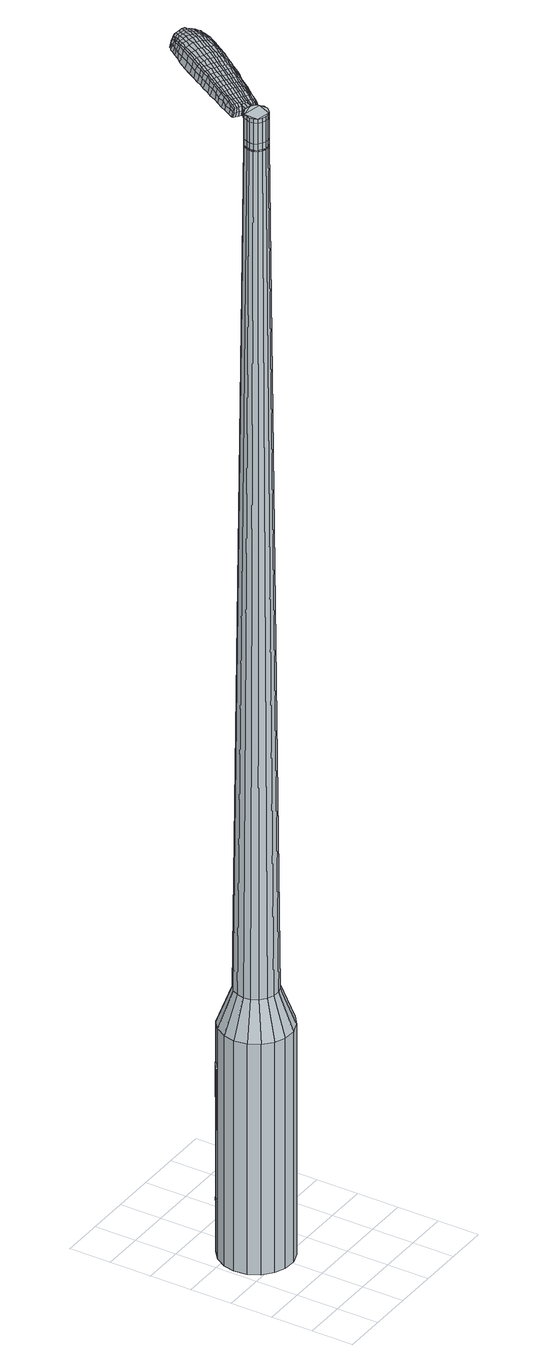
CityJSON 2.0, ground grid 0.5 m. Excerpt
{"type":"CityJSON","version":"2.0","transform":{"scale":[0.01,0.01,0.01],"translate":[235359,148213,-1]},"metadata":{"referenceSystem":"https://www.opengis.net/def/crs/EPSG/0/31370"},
"CityObjects":{
"object1":{"type":"GenericCityObject","attributes":{"cluster":188,"mean_distance_to_centroid":0.304,"new_centroid_x":235359.48,"new_centroid_y":148214.27,"mean_distance_to_camera":13.76,"H1":10.64,"H2":10.79,"Z_final":113.69,"cluster2":-1,"proj_x":235364.83,"proj_y":148217.61,"id_line":62891,"bearing_l":148.02,"distance":6.31,"orientation":"right","G_obj":58.02},"geometry":[{"type":"MultiSurface","lod":"2","boundaries":[[[0,1,2,3]],[[1,4,5,2]],[[4,6,7,5]],[[6,8,9,7]],[[8,10,11,9]],[[10,12,13,11]],[[12,14,15,13]],[[14,16,17,15]],[[16,18,19,17]],[[18,20,21,19]],[[20,22,23,21]],[[22,24,25,23]],[[24,26,27,25]],[[26,28,29,27]],[[28,30,31,29]],[[30,32,33,31]],[[32,34,35,33]],[[34,0,3,35]],[[36,37,38,39]],[[38,40,41,42]],[[41,43,42]],[[42,44,45,46]],[[45,47,46]],[[46,48,49,50]],[[49,51,50]],[[42,46,50,38]],[[50,52,39,38]],[[53,36,39]],[[2,5,7,35]],[[7,9,11,15]],[[11,13,15]],[[15,17,19,23]],[[19,21,23]],[[23,25,27,31]],[[27,29,31]],[[15,23,31,7]],[[31,33,35,7]],[[3,2,35]],[[1,0,54,55]],[[0,34,56,54]],[[34,32,57,56]],[[32,30,58,57]],[[30,28,59,58]],[[28,26,60,59]],[[26,24,61,60]],[[24,22,62,61]],[[22,20,63,62]],[[20,18,64,63]],[[18,16,65,64]],[[16,14,66,65]],[[14,12,67,66]],[[12,10,68,67]],[[10,8,69,68]],[[8,6,70,69]],[[6,4,71,70]],[[4,1,55,71]],[[55,54,72,73]],[[54,56,74,72]],[[56,57,75,74]],[[57,58,76,75]],[[58,59,77,76]],[[59,60,78,77]],[[60,61,79,78]],[[61,62,80,79]],[[62,63,81,80]],[[63,64,82,81]],[[64,65,83,82]],[[65,66,84,83]],[[66,67,85,84]],[[67,68,86,85]],[[68,69,87,86]],[[69,70,88,87]],[[70,71,89,88]],[[71,55,73,89]],[[90,91,92,93]],[[74,94,91,90]],[[95,96,94,74]],[[76,97,96,95]],[[98,99,97,76]],[[78,100,99,98]],[[79,101,100,78]],[[102,103,101,79]],[[104,105,103,102]],[[82,106,105,104]],[[107,108,106,82]],[[109,110,108,107]],[[111,112,110,109]],[[113,114,112,111]],[[115,116,114,113]],[[117,118,116,115]],[[119,120,118,117]],[[93,92,120,119]],[[121,122,123,124]],[[125,121,124,126]],[[127,125,126,128]],[[129,127,128,130]],[[131,129,130,132]],[[133,131,132,134]],[[135,133,134,136]],[[137,135,136,138]],[[139,137,138,140]],[[141,139,140,142]],[[143,141,142,144]],[[145,143,144,146]],[[147,145,146,148]],[[149,147,148,150]],[[151,149,150,152]],[[153,151,152,154]],[[73,72,90,93]],[[72,74,90]],[[75,95,74]],[[75,76,95]],[[77,98,76]],[[77,78,98]],[[80,102,79]],[[80,81,104,102]],[[81,82,104]],[[83,107,82]],[[83,84,109,107]],[[84,85,111,109]],[[85,86,113,111]],[[86,87,115,113]],[[87,88,117,115]],[[88,89,119,117]],[[89,73,93,119]],[[155,156,92,91]],[[156,157,120,92]],[[157,158,118,120]],[[158,159,116,118]],[[159,160,114,116]],[[160,161,112,114]],[[161,162,110,112]],[[162,163,108,110]],[[163,106,108]],[[164,105,106]],[[164,165,103,105]],[[165,101,103]],[[166,99,100]],[[166,97,99]],[[167,96,97]],[[167,94,96]],[[155,91,94]],[[39,52,153,168]],[[156,155,169,154]],[[53,39,168,122]],[[155,94,123,169]],[[36,53,122,121]],[[94,167,124,123]],[[37,36,121,125]],[[167,97,126,124]],[[38,37,125,127]],[[97,166,128,126]],[[40,38,127,129]],[[166,100,130,128]],[[41,40,129,131]],[[100,101,132,130]],[[43,41,131,133]],[[101,165,134,132]],[[42,43,133,135]],[[165,164,136,134]],[[44,42,135,137]],[[164,106,138,136]],[[45,44,137,139]],[[106,163,140,138]],[[47,45,139,141]],[[163,162,142,140]],[[46,47,141,143]],[[162,161,144,142]],[[48,46,143,145]],[[161,160,146,144]],[[49,48,145,147]],[[160,159,148,146]],[[51,49,147,149]],[[159,158,150,148]],[[50,51,149,151]],[[158,157,152,150]],[[52,50,151,153]],[[157,156,154,152]],[[153,154,170,171]],[[154,169,172,170]],[[169,123,173,172]],[[123,122,174,173]],[[122,168,175,174]],[[168,153,171,175]],[[176,177,178,179]],[[180,176,179,181]],[[176,180,182,183]],[[177,176,183,184]],[[185,186,187,188]],[[189,185,188,190]],[[185,189,191,192]],[[186,185,192,193]],[[194,195,196,197]],[[198,194,197,199]],[[194,198,200,201]],[[195,194,201,202]],[[203,204,205,206]],[[207,203,206,208]],[[203,207,209,210]],[[204,203,210,211]],[[212,213,214,215]],[[216,212,215,217]],[[212,216,218,219]],[[213,212,219,220]],[[221,222,223,224]],[[225,221,224,226]],[[221,225,227,228]],[[222,221,228,229]],[[230,231,232,233]],[[222,230,233,223]],[[230,222,229,234]],[[231,230,234,235]],[[236,237,238,239]],[[231,236,239,232]],[[236,231,235,240]],[[237,236,240,241]],[[242,180,181,243]],[[237,242,243,238]],[[242,237,241,244]],[[180,242,244,182]],[[245,246,247,248]],[[249,245,248,250]],[[245,249,251,252]],[[246,245,252,253]],[[254,255,256,257]],[[246,254,257,247]],[[254,246,253,258]],[[255,254,258,259]],[[260,261,262,263]],[[255,260,263,256]],[[260,255,259,264]],[[261,260,264,265]],[[266,267,268,269]],[[261,266,269,262]],[[266,261,265,270]],[[267,266,270,271]],[[272,177,184,273]],[[267,272,273,268]],[[272,267,271,274]],[[177,272,274,178]],[[275,276,277,278]],[[279,275,278,280]],[[275,279,281,282]],[[276,275,282,283]],[[284,285,286,287]],[[276,284,287,277]],[[284,276,283,288]],[[285,284,288,289]],[[290,291,292,293]],[[285,290,293,286]],[[290,285,289,294]],[[291,290,294,295]],[[296,189,190,297]],[[291,296,297,292]],[[296,291,295,298]],[[189,296,298,191]],[[299,300,301,302]],[[303,299,302,304]],[[299,303,305,306]],[[300,299,306,307]],[[308,309,310,311]],[[300,308,311,301]],[[308,300,307,312]],[[309,308,312,313]],[[314,315,316,317]],[[309,314,317,310]],[[314,309,313,318]],[[315,314,318,319]],[[320,321,322,323]],[[315,320,323,316]],[[320,315,319,324]],[[321,320,324,325]],[[326,186,193,327]],[[321,326,327,322]],[[326,321,325,328]],[[186,326,328,187]],[[329,215,214,330]],[[331,329,330,332]],[[329,331,333,334]],[[215,329,334,217]],[[335,331,332,336]],[[337,335,336,338]],[[335,337,339,340]],[[331,335,340,333]],[[341,337,338,342]],[[343,341,342,344]],[[341,343,345,346]],[[337,341,346,339]],[[347,343,344,348]],[[349,347,348,350]],[[347,349,351,352]],[[343,347,352,345]],[[353,349,350,354]],[[204,353,354,205]],[[353,204,211,355]],[[349,353,355,351]],[[356,357,202,201]],[[358,356,201,200]],[[356,358,359,360]],[[357,356,360,361]],[[362,363,361,360]],[[364,362,360,359]],[[362,364,365,366]],[[363,362,366,367]],[[368,369,367,366]],[[370,368,366,365]],[[368,370,371,372]],[[369,368,372,373]],[[374,375,373,372]],[[376,374,372,371]],[[374,376,209,207]],[[375,374,207,208]],[[377,378,379,380]],[[279,377,380,281]],[[377,279,280,381]],[[378,377,381,382]],[[383,198,199,384]],[[378,383,384,379]],[[383,378,382,385]],[[198,383,385,200]],[[386,387,388,389]],[[225,386,389,227]],[[386,225,226,390]],[[387,386,390,391]],[[392,393,394,395]],[[387,392,395,388]],[[392,387,391,396]],[[393,392,396,397]],[[398,195,202,399]],[[393,398,399,394]],[[398,393,397,400]],[[195,398,400,196]],[[401,402,403,404]],[[183,401,404,184]],[[401,183,182,405]],[[402,401,405,406]],[[407,408,409,410]],[[402,407,410,403]],[[407,402,406,411]],[[408,407,411,412]],[[413,206,205,414]],[[408,413,414,409]],[[413,408,412,415]],[[206,413,415,208]],[[416,417,418,419]],[[188,416,419,190]],[[416,188,187,420]],[[417,416,420,421]],[[422,210,209,423]],[[417,422,423,418]],[[422,417,421,424]],[[210,422,424,211]],[[425,426,427,428]],[[303,425,428,305]],[[425,303,304,429]],[[426,425,429,430]],[[431,216,217,432]],[[426,431,432,427]],[[431,426,430,433]],[[216,431,433,218]],[[434,435,436,437]],[[249,434,437,251]],[[434,249,250,438]],[[435,434,438,439]],[[440,441,442,443]],[[435,440,443,436]],[[440,435,439,444]],[[441,440,444,445]],[[446,213,220,447]],[[441,446,447,442]],[[446,441,445,448]],[[213,446,448,214]],[[449,450,439,438]],[[248,449,438,250]],[[449,248,247,451]],[[450,449,451,452]],[[453,454,445,444]],[[450,453,444,439]],[[453,450,452,455]],[[454,453,455,456]],[[457,330,214,448]],[[454,457,448,445]],[[457,454,456,458]],[[330,457,458,332]],[[459,460,461,462]],[[306,459,462,307]],[[459,306,305,428]],[[460,459,428,427]],[[463,334,333,464]],[[460,463,464,461]],[[463,460,427,432]],[[334,463,432,217]],[[465,466,452,451]],[[257,465,451,247]],[[465,257,256,467]],[[466,465,467,468]],[[469,470,456,455]],[[466,469,455,452]],[[469,466,468,471]],[[470,469,471,472]],[[473,336,332,458]],[[470,473,458,456]],[[473,470,472,474]],[[336,473,474,338]],[[475,476,477,478]],[[312,475,478,313]],[[475,312,307,462]],[[476,475,462,461]],[[479,340,339,480]],[[476,479,480,477]],[[479,476,461,464]],[[340,479,464,333]],[[481,482,468,467]],[[263,481,467,256]],[[481,263,262,483]],[[482,481,483,484]],[[485,486,472,471]],[[482,485,471,468]],[[485,482,484,487]],[[486,485,487,488]],[[489,342,338,474]],[[486,489,474,472]],[[489,486,488,490]],[[342,489,490,344]],[[491,492,493,494]],[[318,491,494,319]],[[491,318,313,478]],[[492,491,478,477]],[[495,346,345,496]],[[492,495,496,493]],[[495,492,477,480]],[[346,495,480,339]],[[497,498,484,483]],[[269,497,483,262]],[[497,269,268,499]],[[498,497,499,500]],[[501,502,488,487]],[[498,501,487,484]],[[501,498,500,503]],[[502,501,503,504]],[[505,348,344,490]],[[502,505,490,488]],[[505,502,504,506]],[[348,505,506,350]],[[507,508,509,510]],[[324,507,510,325]],[[507,324,319,494]],[[508,507,494,493]],[[511,352,351,512]],[[508,511,512,509]],[[511,508,493,496]],[[352,511,496,345]],[[513,514,500,499]],[[273,513,499,268]],[[513,273,184,404]],[[514,513,404,403]],[[515,516,504,503]],[[514,515,503,500]],[[515,514,403,410]],[[516,515,410,409]],[[517,354,350,506]],[[516,517,506,504]],[[517,516,409,414]],[[354,517,414,205]],[[518,519,421,420]],[[328,518,420,187]],[[518,328,325,510]],[[519,518,510,509]],[[520,355,211,424]],[[519,520,424,421]],[[520,519,509,512]],[[355,520,512,351]],[[521,522,382,381]],[[278,521,381,280]],[[521,278,277,523]],[[522,521,523,524]],[[525,358,200,385]],[[522,525,385,382]],[[525,522,524,526]],[[358,525,526,359]],[[527,528,529,530]],[[228,527,530,229]],[[527,228,227,389]],[[528,527,389,388]],[[531,532,533,534]],[[528,531,534,529]],[[531,528,388,395]],[[532,531,395,394]],[[535,357,361,536]],[[532,535,536,533]],[[535,532,394,399]],[[357,535,399,202]],[[537,538,524,523]],[[287,537,523,277]],[[537,287,286,539]],[[538,537,539,540]],[[541,364,359,526]],[[538,541,526,524]],[[541,538,540,542]],[[364,541,542,365]],[[543,544,545,546]],[[234,543,546,235]],[[543,234,229,530]],[[544,543,530,529]],[[547,548,549,550]],[[544,547,550,545]],[[547,544,529,534]],[[548,547,534,533]],[[551,363,367,552]],[[548,551,552,549]],[[551,548,533,536]],[[363,551,536,361]],[[553,554,540,539]],[[293,553,539,286]],[[553,293,292,555]],[[554,553,555,556]],[[557,370,365,542]],[[554,557,542,540]],[[557,554,556,558]],[[370,557,558,371]],[[559,560,561,562]],[[240,559,562,241]],[[559,240,235,546]],[[560,559,546,545]],[[563,564,565,566]],[[560,563,566,561]],[[563,560,545,550]],[[564,563,550,549]],[[567,369,373,568]],[[564,567,568,565]],[[567,564,549,552]],[[369,567,552,367]],[[569,570,556,555]],[[297,569,555,292]],[[569,297,190,419]],[[570,569,419,418]],[[571,376,371,558]],[[570,571,558,556]],[[571,570,418,423]],[[376,571,423,209]],[[572,573,406,405]],[[244,572,405,182]],[[572,244,241,562]],[[573,572,562,561]],[[574,575,412,411]],[[573,574,411,406]],[[574,573,561,566]],[[575,574,566,565]],[[576,375,208,415]],[[575,576,415,412]],[[576,575,565,568]],[[375,576,568,373]],[[577,578,579,580]],[[580,579,581,582]],[[583,581,579,584]],[[584,579,578,585]],[[586,587,588,589]],[[589,588,590,591]],[[592,590,588,593]],[[593,588,587,594]],[[595,596,597,598]],[[598,597,599,600]],[[601,599,597,602]],[[602,597,596,603]],[[604,605,606,607]],[[607,606,608,609]],[[610,608,606,611]],[[611,606,605,612]],[[613,614,615,616]],[[616,615,617,618]],[[619,617,615,620]],[[620,615,614,621]],[[622,623,624,625]],[[625,624,626,627]],[[628,626,624,629]],[[629,624,623,630]],[[631,632,633,634]],[[634,633,623,622]],[[630,623,633,635]],[[635,633,632,636]],[[637,638,639,640]],[[640,639,632,631]],[[636,632,639,641]],[[641,639,638,642]],[[582,581,643,644]],[[644,643,638,637]],[[642,638,643,645]],[[645,643,581,583]],[[646,647,648,649]],[[649,648,650,651]],[[652,650,648,653]],[[653,648,647,654]],[[655,656,657,658]],[[658,657,647,646]],[[654,647,657,659]],[[659,657,656,660]],[[661,662,663,664]],[[664,663,656,655]],[[660,656,663,665]],[[665,663,662,666]],[[667,668,669,670]],[[670,669,662,661]],[[666,662,669,671]],[[671,669,668,672]],[[585,578,673,674]],[[674,673,668,667]],[[672,668,673,675]],[[675,673,578,577]],[[676,677,678,679]],[[679,678,680,681]],[[682,680,678,683]],[[683,678,677,684]],[[685,686,687,688]],[[688,687,677,676]],[[684,677,687,689]],[[689,687,686,690]],[[691,692,693,694]],[[694,693,686,685]],[[690,686,693,695]],[[695,693,692,696]],[[591,590,697,698]],[[698,697,692,691]],[[696,692,697,699]],[[699,697,590,592]],[[700,701,702,703]],[[703,702,704,705]],[[706,704,702,707]],[[707,702,701,708]],[[709,710,711,712]],[[712,711,701,700]],[[708,701,711,713]],[[713,711,710,714]],[[715,716,717,718]],[[718,717,710,709]],[[714,710,717,719]],[[719,717,716,720]],[[721,722,723,724]],[[724,723,716,715]],[[720,716,723,725]],[[725,723,722,726]],[[594,587,727,728]],[[728,727,722,721]],[[726,722,727,729]],[[729,727,587,586]],[[613,616,730,731]],[[731,730,732,733]],[[734,732,730,735]],[[735,730,616,618]],[[733,732,736,737]],[[737,736,738,739]],[[740,738,736,741]],[[741,736,732,734]],[[739,738,742,743]],[[743,742,744,745]],[[746,744,742,747]],[[747,742,738,740]],[[745,744,748,749]],[[749,748,750,751]],[[752,750,748,753]],[[753,748,744,746]],[[751,750,754,755]],[[755,754,605,604]],[[612,605,754,756]],[[756,754,750,752]],[[603,757,758,602]],[[602,758,759,601]],[[760,759,758,761]],[[761,758,757,762]],[[762,763,764,761]],[[761,764,765,760]],[[766,765,764,767]],[[767,764,763,768]],[[768,769,770,767]],[[767,770,771,766]],[[772,771,770,773]],[[773,770,769,774]],[[774,775,776,773]],[[773,776,777,772]],[[610,777,776,608]],[[608,776,775,609]],[[778,779,780,781]],[[781,780,680,682]],[[681,680,780,782]],[[782,780,779,783]],[[600,599,784,785]],[[785,784,779,778]],[[783,779,784,786]],[[786,784,599,601]],[[787,788,789,790]],[[790,789,626,628]],[[627,626,789,791]],[[791,789,788,792]],[[793,794,795,796]],[[796,795,788,787]],[[792,788,795,797]],[[797,795,794,798]],[[603,596,799,800]],[[800,799,794,793]],[[798,794,799,801]],[[801,799,596,595]],[[802,803,804,805]],[[805,804,584,585]],[[583,584,804,806]],[[806,804,803,807]],[[808,809,810,811]],[[811,810,803,802]],[[807,803,810,812]],[[812,810,809,813]],[[604,607,814,815]],[[815,814,809,808]],[[813,809,814,816]],[[816,814,607,609]],[[817,818,819,820]],[[820,819,589,591]],[[586,589,819,821]],[[821,819,818,822]],[[610,611,823,824]],[[824,823,818,817]],[[822,818,823,825]],[[825,823,611,612]],[[826,827,828,829]],[[829,828,704,706]],[[705,704,828,830]],[[830,828,827,831]],[[618,617,832,833]],[[833,832,827,826]],[[831,827,832,834]],[[834,832,617,619]],[[835,836,650,652]],[[651,650,836,837]],[[838,839,840,841]],[[841,840,836,835]],[[837,836,840,842]],[[842,840,839,843]],[[621,614,844,845]],[[845,844,839,838]],[[843,839,844,846]],[[846,844,614,613]],[[847,848,837]],[[837,848,649,651]],[[646,649,848,849]],[[849,848,847,850]],[[843,851,852,842]],[[842,852,847,837]],[[850,847,852,853]],[[853,852,851,854]],[[613,731,855,846]],[[846,855,851,843]],[[854,851,855,856]],[[856,855,731,733]],[[857,858,859,860]],[[860,859,707,708]],[[706,707,859,829]],[[829,859,858,826]],[[734,735,861,862]],[[862,861,858,857]],[[826,858,861,833]],[[833,861,735,618]],[[850,863,864,849]],[[849,864,658,646]],[[655,658,864,865]],[[865,864,863,866]],[[854,867,868,853]],[[853,868,863,850]],[[866,863,868,869]],[[869,868,867,870]],[[733,737,871,856]],[[856,871,867,854]],[[870,867,871,872]],[[872,871,737,739]],[[873,874,875,876]],[[876,875,713,714]],[[708,713,875,860]],[[860,875,874,857]],[[740,741,877,878]],[[878,877,874,873]],[[857,874,877,862]],[[862,877,741,734]],[[866,879,880,865]],[[865,880,664,655]],[[661,664,880,881]],[[881,880,879,882]],[[870,883,884,869]],[[869,884,879,866]],[[882,879,884,885]],[[885,884,883,886]],[[739,743,887,872]],[[872,887,883,870]],[[886,883,887,888]],[[888,887,743,745]],[[889,890,891,892]],[[892,891,719,720]],[[714,719,891,876]],[[876,891,890,873]],[[746,747,893,894]],[[894,893,890,889]],[[873,890,893,878]],[[878,893,747,740]],[[882,895,896,881]],[[881,896,670,661]],[[667,670,896,897]],[[897,896,895,898]],[[886,899,900,885]],[[885,900,895,882]],[[898,895,900,901]],[[901,900,899,902]],[[745,749,903,888]],[[888,903,899,886]],[[902,899,903,904]],[[904,903,749,751]],[[905,906,907,908]],[[908,907,725,726]],[[720,725,907,892]],[[892,907,906,889]],[[752,753,909,910]],[[910,909,906,905]],[[889,906,909,894]],[[894,909,753,746]],[[898,911,912,897]],[[897,912,674,667]],[[585,674,912,805]],[[805,912,911,802]],[[902,913,914,901]],[[901,914,911,898]],[[802,911,914,811]],[[811,914,913,808]],[[751,755,915,904]],[[904,915,913,902]],[[808,913,915,815]],[[815,915,755,604]],[[822,916,917,821]],[[821,917,729,586]],[[726,729,917,908]],[[908,917,916,905]],[[612,756,918,825]],[[825,918,916,822]],[[905,916,918,910]],[[910,918,756,752]],[[783,919,920,782]],[[782,920,679,681]],[[676,679,920,921]],[[921,920,919,922]],[[601,759,923,786]],[[786,923,919,783]],[[922,919,923,924]],[[924,923,759,760]],[[925,926,927,928]],[[928,927,629,630]],[[628,629,927,790]],[[790,927,926,787]],[[929,930,931,932]],[[932,931,926,925]],[[787,926,931,796]],[[796,931,930,793]],[[762,757,933,934]],[[934,933,930,929]],[[793,930,933,800]],[[800,933,757,603]],[[922,935,936,921]],[[921,936,688,676]],[[685,688,936,937]],[[937,936,935,938]],[[760,765,939,924]],[[924,939,935,922]],[[938,935,939,940]],[[940,939,765,766]],[[941,942,943,944]],[[944,943,635,636]],[[630,635,943,928]],[[928,943,942,925]],[[945,946,947,948]],[[948,947,942,941]],[[925,942,947,932]],[[932,947,946,929]],[[768,763,949,950]],[[950,949,946,945]],[[929,946,949,934]],[[934,949,763,762]],[[938,951,952,937]],[[937,952,694,685]],[[691,694,952,953]],[[953,952,951,954]],[[766,771,955,940]],[[940,955,951,938]],[[954,951,955,956]],[[956,955,771,772]],[[957,958,959,960]],[[960,959,641,642]],[[636,641,959,944]],[[944,959,958,941]],[[961,962,963,964]],[[964,963,958,957]],[[941,958,963,948]],[[948,963,962,945]],[[774,769,965,966]],[[966,965,962,961]],[[945,962,965,950]],[[950,965,769,768]],[[954,967,968,953]],[[953,968,698,691]],[[591,698,968,820]],[[820,968,967,817]],[[772,777,969,956]],[[956,969,967,954]],[[817,967,969,824]],[[824,969,777,610]],[[807,970,971,806]],[[806,971,645,583]],[[642,645,971,960]],[[960,971,970,957]],[[813,972,973,812]],[[812,973,970,807]],[[957,970,973,964]],[[964,973,972,961]],[[609,775,974,816]],[[816,974,972,813]],[[961,972,974,966]],[[966,974,775,774]],[[577,580,179,178]],[[580,582,181,179]],[[592,593,192,191]],[[593,594,193,192]],[[595,598,197,196]],[[598,600,199,197]],[[619,620,219,218]],[[620,621,220,219]],[[622,625,224,223]],[[625,627,226,224]],[[631,634,233,232]],[[634,622,223,233]],[[637,640,239,238]],[[640,631,232,239]],[[582,644,243,181]],[[644,637,238,243]],[[652,653,252,251]],[[653,654,253,252]],[[654,659,258,253]],[[659,660,259,258]],[[660,665,264,259]],[[665,666,265,264]],[[666,671,270,265]],[[671,672,271,270]],[[672,675,274,271]],[[675,577,178,274]],[[682,683,282,281]],[[683,684,283,282]],[[684,689,288,283]],[[689,690,289,288]],[[690,695,294,289]],[[695,696,295,294]],[[696,699,298,295]],[[699,592,191,298]],[[700,703,302,301]],[[703,705,304,302]],[[709,712,311,310]],[[712,700,301,311]],[[715,718,317,316]],[[718,709,310,317]],[[721,724,323,322]],[[724,715,316,323]],[[594,728,327,193]],[[728,721,322,327]],[[778,781,380,379]],[[781,682,281,380]],[[600,785,384,199]],[[785,778,379,384]],[[627,791,390,226]],[[791,792,391,390]],[[792,797,396,391]],[[797,798,397,396]],[[798,801,400,397]],[[801,595,196,400]],[[705,830,429,304]],[[830,831,430,429]],[[831,834,433,430]],[[834,619,218,433]],[[835,437,436]],[[835,652,251,437]],[[838,841,443,442]],[[841,835,436,443]],[[621,845,447,220]],[[845,838,442,447]],[[975,976,977,978]],[[979,980,978,977]],[[981,982,983,984]],[[985,986,987,988]],[[976,989,990,977]],[[991,979,977,990]],[[992,981,984,993]],[[994,995,986,985]],[[989,996,997,990]],[[997,998,991,990]],[[999,992,993,1000]],[[1001,995,994,1002]],[[996,1003,1004,997]],[[1004,1005,998,997]],[[1006,999,1000,1007]],[[1008,1001,1002,1009]],[[1010,1011,1012,1013]],[[1014,1015,1011,1010]],[[1014,1016,1017,1015]],[[1016,1018,1019,1017]],[[1020,1021,1022,1023]],[[1024,1025,1021,1020]],[[1026,1027,1025,1024]],[[1028,1029,1027,1026]],[[1023,1012,1011,1020]],[[1020,1011,1015,1024]],[[1015,1017,1026,1024]],[[1017,1019,1028,1026]],[[984,983,980,979]],[[993,984,979,991]],[[998,1000,993,991]],[[1005,1007,1000,998]],[[985,988,982,981]],[[994,985,981,992]],[[1002,994,992,999]],[[1009,1002,999,1006]],[[986,1010,1013,987]],[[995,1014,1010,986]],[[1016,1014,995,1001]],[[1018,1016,1001,1008]],[[1030,1031,1032,1033]],[[1032,1034,1035,1036]],[[1032,1036,1037,1038]],[[1032,1038,1033]],[[1039,1030,1033,1040]],[[1041,1040,1033,1042]],[[1043,1042,1033]],[[1044,1032,1031,1045]],[[1046,1044,1045,1047]],[[1048,1046,1047,1049]],[[1050,1048,1049,1051]],[[1052,1050,1051,1053]],[[1053,1054,1055,1056]],[[1053,1056,1057,1058]],[[1053,1058,1059,1060]],[[1059,1061,1062,1063]],[[1059,1063,1064,1065]],[[1059,1065,1060]],[[1053,1060,1052]],[[1066,1067,1031,1030]],[[1068,1069,1034,1032]],[[1070,1071,1043,1033]],[[1067,1072,1045,1031]],[[1073,1068,1032,1044]],[[1072,1074,1047,1045]],[[1075,1073,1044,1046]],[[1074,1076,1049,1047]],[[1077,1075,1046,1048]],[[1076,1078,1051,1049]],[[1079,1077,1048,1050]],[[1078,1080,1053,1051]],[[1081,1079,1050,1052]],[[1080,1082,1054,1053]],[[1083,1084,1061,1059]],[[1085,1081,1052,1060]],[[1055,1054,1082,1086]],[[1056,1055,1086,1087]],[[1057,1056,1087,1088]],[[1058,1057,1088,1089]],[[1059,1058,1089,1083]],[[1090,1066,1030,1039]],[[1091,1090,1039,1040]],[[1092,1091,1040,1041]],[[1093,1092,1041,1042]],[[1071,1093,1042,1043]],[[1035,1034,1069,1094]],[[1062,1061,1084,1095]],[[1036,1035,1094,1096]],[[1037,1036,1096,1097]],[[1038,1037,1097,1098]],[[1033,1038,1098,1070]],[[1063,1062,1095,1099]],[[1064,1063,1099,1100]],[[1065,1064,1100,1101]],[[1060,1065,1101,1085]]]}]}
},
"vertices":[
[69,165,384],[80,155,384],[80,155,96],[69,165,96],[87,142,384],[87,142,96],[89,128,384],[89,128,96],[86,113,384],[86,113,96],[79,101,384],[79,101,96],[67,92,384],[67,92,96],[53,87,384],[53,87,96],[38,88,384],[38,88,96],[25,93,384],[25,93,96],[14,103,384],[14,103,96],[7,116,384],[7,116,96],[5,131,384],[5,131,96],[8,145,384],[8,145,96],[16,158,384],[16,158,96],[27,167,384],[27,167,96],[41,171,384],[41,171,96],[56,171,384],[56,171,96],[45,143,1524],[41,141,1524],[37,138,1524],[54,141,1524],[35,134,1524],[34,130,1524],[36,121,1524],[34,125,1524],[40,118,1524],[44,116,1524],[53,117,1524],[49,116,1524],[57,120,1524],[60,124,1524],[60,133,1524],[61,129,1524],[58,138,1524],[50,142,1524],[60,151,429],[67,145,429],[52,154,429],[44,154,429],[35,152,429],[28,146,429],[24,139,429],[22,130,429],[23,122,429],[27,114,429],[34,108,429],[42,105,429],[51,104,429],[59,107,429],[66,112,429],[70,120,429],[72,128,429],[71,137,429],[54,141,1483],[58,138,1483],[50,142,1483],[45,143,1483],[41,141,1483],[37,138,1483],[35,134,1483],[34,130,1483],[34,125,1483],[36,121,1483],[40,118,1483],[44,116,1483],[49,116,1483],[53,117,1483],[57,120,1483],[60,124,1483],[61,129,1483],[60,133,1483],[54,140,1483],[54,140,1485],[57,137,1485],[57,137,1483],[50,142,1485],[45,142,1483],[45,142,1485],[41,141,1485],[38,138,1483],[38,138,1485],[35,134,1485],[34,130,1485],[35,125,1483],[35,125,1485],[37,121,1483],[37,121,1485],[40,118,1485],[44,117,1483],[44,117,1485],[49,117,1483],[49,117,1485],[53,118,1483],[53,118,1485],[57,121,1483],[57,121,1485],[59,125,1483],[59,125,1485],[60,129,1483],[60,129,1485],[59,133,1483],[59,133,1485],[45,143,1519],[50,142,1519],[50,142,1493],[45,143,1493],[41,141,1519],[41,141,1493],[37,138,1519],[37,138,1493],[35,134,1519],[35,134,1493],[34,130,1519],[34,130,1493],[34,125,1519],[34,125,1493],[36,121,1519],[36,121,1493],[40,118,1519],[40,118,1493],[44,116,1519],[44,116,1493],[49,116,1519],[49,116,1493],[53,117,1519],[53,117,1493],[57,120,1519],[57,120,1493],[60,124,1519],[60,124,1493],[61,129,1519],[61,129,1493],[60,133,1519],[60,133,1493],[58,138,1519],[58,138,1493],[54,141,1485],[58,138,1485],[60,133,1485],[61,129,1485],[60,124,1485],[57,120,1485],[53,117,1485],[49,116,1485],[44,116,1485],[36,121,1485],[34,125,1485],[37,138,1485],[45,143,1485],[54,141,1519],[54,141,1493],[67,155,1513],[67,155,1518],[64,157,1513],[61,158,1513],[61,158,1518],[64,157,1518],[120,209,1519],[116,203,1518],[118,204,1509],[122,209,1510],[125,216,1519],[127,217,1510],[123,216,1526],[118,209,1525],[114,203,1525],[87,230,1519],[84,223,1518],[85,222,1525],[88,228,1525],[92,237,1519],[93,236,1526],[91,239,1510],[87,232,1510],[83,225,1509],[141,283,1519],[144,281,1519],[145,281,1513],[142,283,1513],[137,284,1519],[137,285,1513],[136,282,1524],[140,281,1524],[143,279,1524],[102,220,1530],[98,213,1529],[101,212,1529],[105,218,1530],[107,228,1531],[110,226,1531],[103,229,1530],[99,222,1530],[95,215,1529],[59,151,1512],[62,150,1512],[62,151,1517],[60,152,1517],[57,153,1512],[58,154,1517],[57,154,1506],[60,152,1506],[62,150,1506],[150,260,1519],[149,257,1519],[150,257,1512],[152,260,1512],[151,262,1518],[152,262,1512],[150,262,1522],[149,260,1523],[147,257,1524],[147,253,1519],[144,248,1519],[146,248,1512],[148,253,1512],[145,253,1524],[143,248,1525],[141,242,1519],[137,236,1519],[139,236,1511],[143,243,1511],[140,243,1526],[136,236,1526],[131,226,1519],[133,226,1510],[129,226,1526],[77,149,1513],[82,155,1513],[80,155,1518],[76,149,1517],[74,144,1512],[74,146,1516],[75,145,1506],[79,149,1507],[83,155,1507],[86,161,1514],[90,167,1515],[89,167,1520],[85,161,1519],[88,161,1507],[92,167,1507],[95,173,1515],[99,179,1516],[97,179,1522],[93,173,1521],[97,173,1508],[101,180,1508],[103,185,1517],[108,191,1517],[106,191,1524],[102,185,1523],[105,186,1508],[110,192,1509],[112,197,1518],[110,197,1524],[114,198,1509],[120,280,1519],[118,277,1519],[119,276,1524],[121,279,1523],[122,281,1518],[122,280,1522],[121,283,1512],[120,281,1512],[117,279,1512],[115,273,1519],[112,269,1519],[113,267,1525],[116,272,1524],[115,275,1512],[111,270,1512],[108,264,1519],[104,257,1519],[105,256,1526],[109,262,1526],[108,265,1511],[103,259,1511],[98,247,1519],[99,246,1526],[97,249,1510],[52,165,1513],[55,172,1513],[55,173,1507],[51,166,1507],[49,160,1512],[49,161,1506],[50,160,1516],[52,164,1517],[56,170,1518],[59,178,1514],[62,185,1515],[62,186,1507],[58,180,1507],[60,177,1519],[63,183,1520],[66,191,1515],[70,198,1516],[69,200,1508],[66,193,1508],[67,190,1521],[70,196,1522],[73,204,1517],[77,211,1517],[76,213,1509],[73,206,1508],[74,203,1523],[78,209,1524],[80,217,1518],[80,219,1509],[81,216,1524],[63,157,1519],[65,155,1519],[67,163,1520],[69,162,1520],[64,165,1520],[60,158,1519],[71,169,1522],[73,168,1522],[75,176,1523],[77,174,1523],[72,177,1523],[68,171,1521],[79,182,1524],[81,181,1524],[82,188,1525],[85,187,1525],[80,190,1525],[76,184,1524],[86,195,1526],[89,193,1526],[90,201,1527],[93,199,1527],[87,203,1527],[84,196,1526],[94,207,1528],[97,206,1528],[91,209,1528],[139,279,1527],[142,277,1527],[135,280,1526],[132,276,1527],[136,275,1528],[139,273,1528],[133,270,1529],[136,267,1529],[129,271,1528],[125,265,1530],[129,263,1530],[132,261,1530],[125,257,1531],[128,255,1531],[121,259,1530],[117,251,1531],[120,249,1531],[123,247,1531],[113,238,1531],[116,237,1531],[110,240,1531],[124,283,1518],[127,283,1519],[127,285,1513],[124,284,1513],[124,281,1523],[127,282,1523],[132,284,1519],[132,285,1513],[131,283,1524],[151,265,1518],[151,267,1518],[150,267,1523],[150,264,1523],[153,265,1513],[152,268,1513],[150,271,1519],[149,275,1519],[148,274,1524],[149,270,1523],[151,271,1513],[150,275,1513],[147,278,1519],[146,277,1524],[147,279,1513],[117,210,1528],[115,211,1528],[111,205,1528],[113,204,1527],[122,217,1528],[120,218,1529],[113,212,1529],[110,214,1530],[106,208,1529],[109,206,1528],[118,220,1529],[115,222,1530],[107,216,1530],[103,210,1529],[112,224,1531],[89,227,1528],[91,226,1529],[96,234,1529],[94,235,1528],[86,221,1527],[88,220,1528],[95,224,1529],[99,232,1530],[91,218,1528],[49,158,1512],[51,157,1512],[52,157,1517],[50,158,1517],[49,159,1506],[51,158,1506],[54,155,1512],[55,156,1517],[54,156,1506],[72,143,1512],[70,144,1512],[71,145,1506],[73,144,1506],[72,145,1517],[71,146,1517],[68,145,1512],[66,147,1512],[67,147,1506],[69,146,1506],[69,147,1517],[67,148,1517],[64,148,1512],[65,149,1506],[64,149,1517],[75,149,1519],[73,150,1519],[79,155,1520],[78,156,1520],[72,151,1519],[69,153,1519],[76,157,1520],[73,159,1520],[67,154,1519],[71,160,1520],[53,163,1519],[55,162,1519],[59,168,1520],[57,169,1520],[58,160,1519],[61,167,1520],[83,162,1521],[82,162,1521],[88,168,1522],[86,169,1522],[80,164,1521],[78,165,1521],[84,170,1522],[82,171,1523],[75,167,1522],[79,173,1523],[61,176,1521],[62,175,1521],[66,181,1522],[64,182,1522],[65,173,1521],[69,179,1522],[92,174,1523],[90,175,1523],[96,180,1524],[94,181,1524],[88,176,1523],[86,178,1524],[92,182,1525],[90,184,1525],[83,179,1524],[87,185,1525],[68,189,1523],[70,188,1523],[73,194,1524],[71,195,1524],[73,186,1524],[76,192,1525],[100,186,1525],[99,187,1525],[104,192,1526],[103,193,1526],[96,188,1526],[94,190,1526],[101,194,1527],[98,196,1527],[91,191,1526],[95,198,1527],[75,202,1525],[77,201,1525],[81,207,1526],[79,208,1526],[80,199,1526],[84,205,1527],[109,198,1527],[107,199,1527],[105,200,1527],[102,202,1528],[99,204,1528],[82,215,1527],[84,213,1527],[88,211,1528],[123,279,1525],[125,280,1525],[121,276,1526],[123,277,1526],[130,280,1526],[128,277,1527],[149,262,1525],[148,265,1525],[147,261,1526],[147,259,1525],[148,268,1525],[146,271,1526],[144,267,1527],[146,264,1526],[144,274,1526],[142,270,1527],[117,272,1526],[120,272,1527],[114,267,1527],[116,267,1528],[124,272,1528],[121,266,1529],[145,254,1526],[144,256,1527],[141,251,1528],[142,249,1527],[143,259,1527],[141,262,1528],[138,256,1529],[140,254,1528],[139,265,1528],[135,259,1530],[110,262,1528],[113,262,1529],[106,255,1528],[108,254,1529],[117,260,1529],[112,253,1530],[139,244,1528],[138,245,1528],[133,238,1529],[134,237,1528],[136,248,1529],[134,250,1530],[129,243,1530],[131,241,1530],[131,253,1530],[126,245,1531],[100,245,1529],[102,244,1529],[106,242,1530],[128,227,1528],[127,228,1529],[125,230,1530],[122,232,1530],[119,235,1531],[116,205,1509],[114,204,1518],[118,210,1518],[120,211,1509],[123,217,1519],[125,218,1510],[121,217,1525],[117,210,1525],[113,204,1525],[86,221,1525],[86,223,1518],[89,229,1518],[90,227,1525],[93,236,1519],[94,235,1525],[93,238,1510],[88,231,1509],[85,224,1509],[143,280,1513],[143,279,1519],[140,281,1519],[141,281,1513],[137,282,1519],[137,283,1513],[136,280,1524],[139,279,1524],[142,278,1524],[101,212,1528],[98,214,1528],[102,220,1529],[105,218,1529],[107,228,1529],[110,226,1529],[104,229,1529],[99,222,1529],[95,216,1528],[63,152,1516],[63,152,1512],[61,153,1512],[61,154,1516],[58,155,1512],[59,155,1516],[58,156,1506],[61,154,1506],[63,152,1506],[149,258,1512],[147,258,1519],[148,261,1518],[150,261,1512],[149,263,1518],[150,263,1512],[148,263,1522],[147,261,1523],[146,258,1523],[144,249,1512],[142,249,1519],[145,254,1519],[147,254,1512],[143,254,1524],[141,249,1525],[137,237,1511],[135,237,1519],[139,243,1519],[141,244,1511],[138,244,1525],[134,237,1526],[129,227,1519],[131,227,1510],[128,227,1526],[79,156,1518],[80,156,1513],[76,150,1513],[75,150,1517],[73,146,1512],[72,147,1515],[74,146,1506],[77,150,1506],[82,156,1507],[87,168,1520],[89,168,1514],[85,162,1514],[83,162,1519],[86,162,1507],[91,169,1507],[96,181,1522],[98,181,1516],[93,174,1515],[92,174,1521],[95,175,1508],[99,181,1508],[104,193,1523],[106,193,1517],[102,187,1516],[100,187,1522],[104,187,1508],[108,193,1508],[110,198,1517],[108,199,1524],[112,199,1509],[120,275,1523],[120,276,1519],[122,278,1518],[122,277,1523],[123,280,1518],[123,279,1522],[122,281,1512],[121,280,1512],[119,277,1512],[114,266,1525],[113,267,1519],[117,272,1519],[117,271,1524],[116,274,1512],[113,269,1512],[106,255,1526],[106,256,1519],[110,263,1519],[111,261,1525],[109,264,1511],[105,258,1511],[100,246,1519],[100,245,1526],[99,248,1510],[57,172,1507],[57,171,1513],[53,164,1513],[53,165,1506],[51,160,1512],[51,161,1506],[52,160,1515],[54,163,1517],[58,170,1518],[64,186,1507],[64,184,1514],[61,177,1514],[60,179,1507],[61,176,1519],[65,183,1520],[71,199,1508],[71,197,1516],[68,190,1515],[67,192,1508],[69,189,1521],[72,196,1522],[78,212,1508],[79,210,1517],[75,203,1516],[74,205,1508],[76,202,1522],[79,208,1523],[82,216,1517],[81,218,1509],[83,215,1524],[63,158,1518],[66,156,1518],[67,164,1519],[69,162,1519],[65,165,1519],[61,159,1518],[71,170,1520],[73,168,1520],[75,176,1521],[77,175,1521],[72,178,1521],[69,171,1520],[79,183,1523],[81,181,1523],[83,189,1524],[85,187,1524],[80,191,1524],[76,184,1523],[87,195,1525],[89,194,1525],[91,201,1526],[93,200,1526],[88,203,1526],[84,197,1525],[95,208,1527],[97,206,1527],[92,209,1527],[141,276,1526],[138,277,1526],[135,279,1525],[132,275,1526],[136,274,1526],[139,272,1526],[135,267,1528],[133,269,1528],[129,270,1527],[125,264,1528],[129,263,1529],[132,261,1529],[128,255,1530],[125,257,1530],[122,258,1529],[117,251,1530],[120,249,1530],[123,247,1530],[116,237,1530],[114,238,1530],[110,240,1530],[127,282,1513],[127,281,1518],[125,281,1518],[124,282,1512],[125,279,1523],[127,280,1523],[132,282,1519],[132,283,1513],[131,281,1523],[148,266,1523],[149,267,1518],[149,265,1518],[148,264,1523],[151,265,1512],[150,267,1512],[146,273,1523],[147,274,1519],[148,270,1519],[147,269,1523],[149,271,1513],[148,274,1513],[145,276,1519],[144,275,1524],[146,277,1513],[111,206,1527],[115,211,1527],[116,211,1527],[112,205,1526],[120,218,1527],[119,219,1528],[106,209,1528],[110,215,1528],[113,213,1528],[109,207,1527],[117,220,1528],[115,222,1529],[107,217,1529],[104,211,1528],[112,224,1529],[96,233,1528],[92,226,1527],[91,227,1527],[95,234,1527],[87,220,1526],[88,220,1527],[95,224,1528],[100,232,1528],[92,218,1527],[53,159,1516],[52,158,1512],[51,159,1512],[52,159,1516],[51,160,1506],[52,160,1506],[55,157,1512],[56,157,1516],[55,158,1506],[73,146,1506],[72,146,1512],[72,147,1516],[68,149,1506],[67,149,1512],[70,147,1512],[71,148,1506],[70,148,1516],[68,150,1516],[65,150,1512],[66,151,1506],[65,151,1516],[74,151,1518],[74,150,1518],[78,156,1519],[78,157,1519],[70,154,1518],[72,152,1518],[76,158,1519],[74,159,1519],[68,155,1518],[72,161,1519],[59,169,1519],[55,163,1518],[54,163,1518],[58,169,1519],[58,161,1518],[62,167,1519],[82,163,1520],[83,163,1520],[87,169,1521],[86,169,1521],[78,166,1520],[80,164,1520],[84,170,1521],[82,172,1521],[76,167,1520],[80,173,1521],[66,182,1521],[63,175,1520],[62,176,1520],[65,182,1521],[66,173,1520],[69,180,1521],[90,175,1522],[91,175,1522],[95,181,1523],[94,181,1523],[86,178,1522],[88,177,1522],[92,183,1523],[90,184,1524],[84,180,1523],[88,186,1524],[74,194,1523],[70,188,1522],[69,189,1522],[73,195,1523],[73,186,1522],[77,193,1523],[99,188,1524],[99,187,1524],[104,193,1525],[103,194,1525],[94,190,1525],[96,189,1524],[101,195,1525],[98,197,1526],[92,192,1525],[96,198,1526],[81,207,1525],[78,201,1524],[76,202,1524],[80,208,1525],[81,199,1524],[84,205,1525],[107,200,1526],[108,199,1526],[102,203,1527],[105,201,1526],[100,204,1527],[85,213,1526],[84,214,1526],[88,212,1526],[126,278,1524],[123,278,1524],[121,275,1525],[124,276,1525],[130,279,1525],[128,276,1525],[145,261,1525],[147,264,1524],[147,262,1524],[145,259,1525],[143,267,1526],[145,271,1525],[146,267,1524],[145,264,1525],[143,273,1525],[141,270,1526],[120,271,1526],[118,271,1526],[115,266,1526],[117,266,1527],[125,271,1526],[121,265,1527],[140,251,1527],[143,256,1526],[143,255,1526],[140,250,1526],[137,256,1528],[140,262,1527],[142,259,1526],[139,254,1527],[138,265,1527],[134,259,1528],[113,261,1527],[112,261,1527],[107,254,1527],[109,254,1528],[117,260,1528],[113,253,1529],[132,239,1528],[137,246,1527],[137,244,1527],[133,237,1527],[128,243,1529],[133,250,1529],[135,248,1528],[131,241,1528],[131,253,1529],[126,245,1530],[103,244,1528],[101,244,1528],[106,242,1529],[126,229,1528],[127,228,1528],[122,233,1529],[124,231,1529],[119,235,1530],[74,146,1508],[68,149,1508],[86,176,1509],[93,172,1509],[98,194,1510],[105,190,1510],[120,228,1512],[128,223,1512],[118,207,1511],[110,212,1511],[129,243,1513],[136,254,1514],[144,250,1514],[137,238,1513],[62,153,1508],[79,181,1509],[91,199,1510],[112,232,1512],[102,217,1511],[121,248,1513],[129,259,1514],[56,157,1508],[73,185,1509],[84,203,1510],[104,237,1512],[94,222,1511],[121,264,1514],[113,253,1513],[51,160,1508],[66,189,1509],[76,208,1510],[96,242,1512],[87,227,1511],[113,269,1514],[106,258,1513],[143,266,1514],[144,271,1514],[150,267,1514],[150,262,1514],[136,271,1514],[138,275,1514],[128,275,1514],[132,278,1514],[121,279,1514],[126,282,1514],[144,276,1515],[143,281,1515],[144,280,1515],[148,274,1515],[141,279,1515],[142,281,1515],[137,281,1515],[141,282,1515],[133,283,1515],[140,282,1515],[24,166,334],[28,168,334],[28,168,165],[16,160,171],[24,166,165],[21,164,165],[19,162,166],[17,161,167],[16,160,169],[21,164,334],[19,162,333],[17,161,332],[16,160,331],[16,160,328],[42,173,165],[42,173,334],[56,172,165],[56,172,334],[70,166,165],[70,166,334],[82,156,165],[82,156,334],[89,143,165],[89,143,334],[89,139,334],[90,135,334],[90,132,333],[91,130,332],[91,129,331],[91,129,328],[89,139,165],[91,129,171],[91,129,169],[91,130,167],[90,132,166],[90,135,165],[26,164,334],[29,166,334],[29,166,165],[26,164,165],[18,157,171],[18,157,328],[42,170,334],[42,170,165],[56,169,334],[56,169,165],[69,164,334],[69,164,165],[79,155,334],[79,155,165],[86,142,334],[86,142,165],[87,139,334],[88,128,328],[88,128,171],[87,139,165],[87,135,334],[88,132,333],[88,130,332],[88,129,331],[23,161,334],[21,160,333],[19,158,332],[18,158,331],[23,161,165],[88,129,169],[21,160,166],[19,158,167],[18,158,169],[88,130,167],[88,132,166],[87,135,165]
]}
